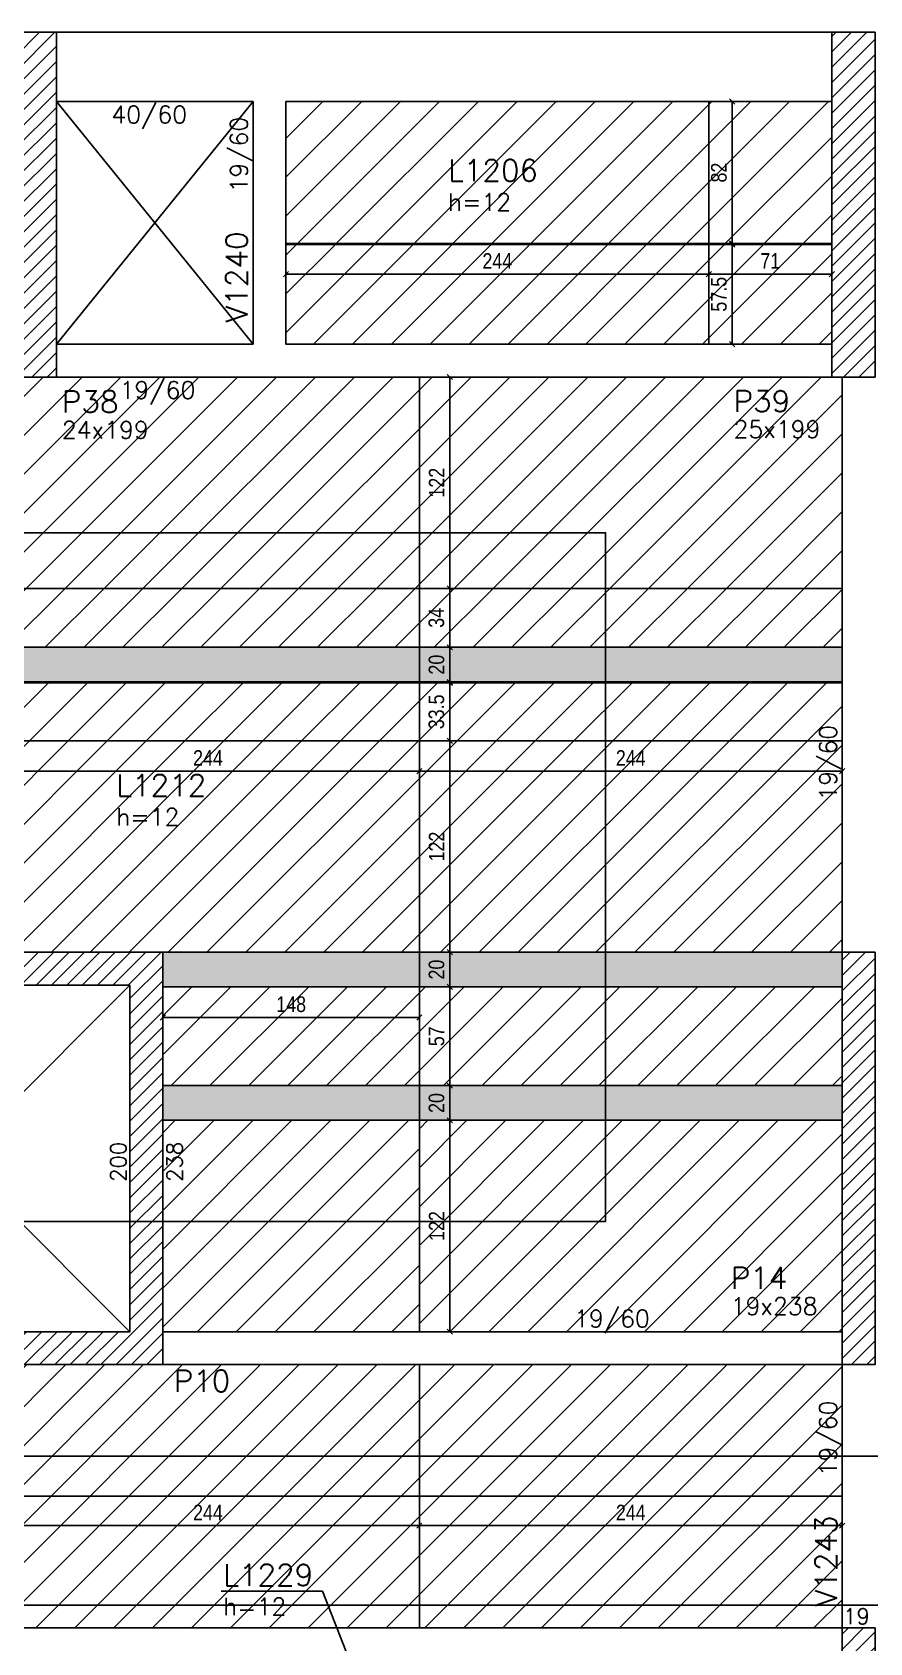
# Model space of a CAD drawing. Extents: x -3557 to 8661, y -614 to 3008.
# Drawn here: x -1879 to -1396, y 1001 to 1930 of the extents above; entities that cross this region are included whole.
import ezdxf
from ezdxf import colors
from ezdxf.entities.mleader import LeaderData, LeaderLine
from ezdxf.math import Vec2, Vec3

# ---------------------------------------------------------------- set-up
doc = ezdxf.new("R2010")
doc.units = 0
for name, color, linetype in [('242', 12, 'Continuous'), ('COTA', 241, 'Continuous'), ('F-AUX-RED', 1, 'Continuous'), ('F-LAJES-DIM', 2, 'Continuous'), ('F-LAJES-NOME', 4, 'Continuous'), ('F-PILARES-DIM', 172, 'Continuous'), ('F-PILARES-HACH', 174, 'Continuous'), ('F-PILARES-NOME', 170, 'Continuous'), ('F-PILARES-S', 170, 'Continuous'), ('F-VIGAS', 3, 'Continuous'), ('F-VIGAS-DIM', 2, 'Continuous'), ('F-VIGAS-NOME', 4, 'Continuous'), ('F-VÃO', 1, 'Continuous'), ('Painéis', 200, 'Continuous')]:
    doc.layers.add(name, color=color, linetype=linetype)
doc.layers.add('Hachura', color=251, linetype='Continuous', lineweight=9)
doc.styles.add('COTA TECNICA-50', font='techl___.ttf', dxfattribs={"height": 9})
doc.styles.add('MCP', font='romans.shx')
doc.styles.get("Standard").update_dxf_attribs({"font": 'arial.ttf'})
doc.dimstyles.new('COTA PAINEL-50', dxfattribs={"dimtxt": 9, "dimasz": 3, "dimexe": 3, "dimexo": 3, "dimgap": 3, "dimtad": 1, "dimdec": 1, "dimzin": 12, "dimdsep": 46, "dimtxsty": 'COTA TECNICA-50', "dimblk1": 'OBLIQUE', "dimblk2": 'OBLIQUE', "dimsah": 1, "dimcen": 0.9, "dimclrd": 4, "dimclre": 4, "dimclrt": 240, "dimadec": 1, "dimazin": 3, "dimtfac": 1, "dimtdec": 1, "dimtmove": 0, "dimatfit": 3, "dimfxl": 1, "dimtolj": 1, "dimtzin": 12, "dimarcsym": 0})
pattern_1 = [(45, (-2007.842, 515.9404), (-4.419417, 4.419417), [])]
pattern_2 = [(45, (-5954.732, 6.996), (-11.22532, 11.22532), [])]

# ---------------------------------------------------------------- blocks, each defined once
blk = doc.blocks.new('_Dot')
at = {"color": 0, "linetype": 'ByBlock', "lineweight": -2}
blk.add_line((-0.5, 0), (-1, 0), dxfattribs=at)
at = {"color": 0, "linetype": 'ByBlock', "const_width": 0.5}
blk.add_lwpolyline([(-0.25, 0, 1), (0.25, 0, 1)], format="xyb", close=True, dxfattribs=at)
blk = doc.blocks.new('_Oblique')
at = {"color": 0, "linetype": 'ByBlock', "lineweight": -2}
blk.add_line((-0.5, -0.5), (0.5, 0.5), dxfattribs=at)
blk = doc.blocks.new('*D92')
at = {"layer": 'COTA', "color": 4, "lineweight": -2, "transparency": 16777216}
blk.add_line((-1899.84, 1068.52), (-1655.84, 1068.52), dxfattribs=at)
at = {"layer": 'Defpoints', "color": 0, "transparency": 16777216}
for p in [(-1899.84, 1068.52), (-1655.84, 1068.52), (-1655.84, 1068.52)]:
    blk.add_point(p, dxfattribs=at)
at = {"layer": 'COTA', "color": 4, "lineweight": -2, "transparency": 16777216, "xscale": 3, "yscale": 3, "zscale": 3, "rotation": 180}
blk.add_blockref('_Oblique', (-1899.84, 1068.52), dxfattribs=at)
at = {"layer": 'COTA', "color": 4, "lineweight": -2, "transparency": 16777216, "xscale": 3, "yscale": 3, "zscale": 3}
blk.add_blockref('_Oblique', (-1655.84, 1068.52), dxfattribs=at)
at = {"layer": 'COTA', "color": 240, "transparency": 16777216, "insert": (-1777.84, 1076.09), "char_height": 9, "attachment_point": 5, "style": 'COTA TECNICA-50'}
blk.add_mtext('\\A1;244', dxfattribs=at)
blk = doc.blocks.new('*D93')
at = {"layer": 'COTA', "color": 4, "lineweight": -2, "transparency": 16777216}
blk.add_line((-1655.84, 1068.52), (-1411.84, 1068.52), dxfattribs=at)
at = {"layer": 'Defpoints', "color": 0, "transparency": 16777216}
for p in [(-1655.84, 1068.52), (-1411.84, 1068.52), (-1411.84, 1068.52)]:
    blk.add_point(p, dxfattribs=at)
at = {"layer": 'COTA', "color": 4, "lineweight": -2, "transparency": 16777216, "xscale": 3, "yscale": 3, "zscale": 3, "rotation": 180}
blk.add_blockref('_Oblique', (-1655.84, 1068.52), dxfattribs=at)
at = {"layer": 'COTA', "color": 4, "lineweight": -2, "transparency": 16777216, "xscale": 3, "yscale": 3, "zscale": 3}
blk.add_blockref('_Oblique', (-1411.84, 1068.52), dxfattribs=at)
at = {"layer": 'COTA', "color": 240, "transparency": 16777216, "insert": (-1533.84, 1076.09), "char_height": 9, "attachment_point": 5, "style": 'COTA TECNICA-50'}
blk.add_mtext('\\A1;244', dxfattribs=at)
blk = doc.blocks.new('*D315')
at = {"layer": 'COTA', "color": 4, "lineweight": -2, "transparency": 16777216}
for p, q in [((-1732.84, 1804.94), (-1732.84, 1787.85)), ((-1488.84, 1804.94), (-1488.84, 1787.85)), ((-1732.84, 1790.85), (-1488.84, 1790.85))]:
    blk.add_line(p, q, dxfattribs=at)
at = {"layer": 'Defpoints', "color": 0, "transparency": 16777216}
for p in [(-1732.84, 1807.94), (-1488.84, 1807.94), (-1488.84, 1790.85)]:
    blk.add_point(p, dxfattribs=at)
at = {"layer": 'COTA', "color": 4, "lineweight": -2, "transparency": 16777216, "xscale": 3, "yscale": 3, "zscale": 3, "rotation": 180}
blk.add_blockref('_Oblique', (-1732.84, 1790.85), dxfattribs=at)
at = {"layer": 'COTA', "color": 4, "lineweight": -2, "transparency": 16777216, "xscale": 3, "yscale": 3, "zscale": 3}
blk.add_blockref('_Oblique', (-1488.84, 1790.85), dxfattribs=at)
at = {"layer": 'COTA', "color": 240, "transparency": 16777216, "insert": (-1610.84, 1798.42), "char_height": 9, "attachment_point": 5, "style": 'COTA TECNICA-50'}
blk.add_mtext('\\A1;244', dxfattribs=at)
blk = doc.blocks.new('*D316')
at = {"layer": 'COTA', "color": 4, "lineweight": -2, "transparency": 16777216}
for p, q in [((-1488.84, 1804.94), (-1488.84, 1787.85)), ((-1417.84, 1804.94), (-1417.84, 1787.85)), ((-1488.84, 1790.85), (-1417.84, 1790.85))]:
    blk.add_line(p, q, dxfattribs=at)
at = {"layer": 'Defpoints', "color": 0, "transparency": 16777216}
for p in [(-1488.84, 1807.94), (-1417.84, 1807.94), (-1417.84, 1790.85)]:
    blk.add_point(p, dxfattribs=at)
at = {"layer": 'COTA', "color": 4, "lineweight": -2, "transparency": 16777216, "xscale": 3, "yscale": 3, "zscale": 3, "rotation": 180}
blk.add_blockref('_Oblique', (-1488.84, 1790.85), dxfattribs=at)
at = {"layer": 'COTA', "color": 4, "lineweight": -2, "transparency": 16777216, "xscale": 3, "yscale": 3, "zscale": 3}
blk.add_blockref('_Oblique', (-1417.84, 1790.85), dxfattribs=at)
at = {"layer": 'COTA', "color": 240, "transparency": 16777216, "insert": (-1453.34, 1798.42), "char_height": 9, "attachment_point": 5, "style": 'COTA TECNICA-50'}
blk.add_mtext('\\A1;71', dxfattribs=at)
blk = doc.blocks.new('*D317')
at = {"layer": 'COTA', "color": 4, "lineweight": -2, "transparency": 16777216}
for p, q in [((-1485.84, 1807.94), (-1472.35, 1807.94)), ((-1475.35, 1750.44), (-1475.35, 1807.94)), ((-1485.84, 1750.44), (-1472.35, 1750.44))]:
    blk.add_line(p, q, dxfattribs=at)
at = {"layer": 'Defpoints', "color": 0, "transparency": 16777216}
for p in [(-1488.84, 1807.94), (-1475.35, 1807.94), (-1488.84, 1750.44)]:
    blk.add_point(p, dxfattribs=at)
at = {"layer": 'COTA', "color": 4, "lineweight": -2, "transparency": 16777216, "xscale": 3, "yscale": 3, "zscale": 3}
for p, rotation in [((-1475.35, 1807.94), 90), ((-1475.35, 1750.44), 270)]:
    blk.add_blockref('_Oblique', p, dxfattribs=dict(at, rotation=rotation))
at = {"layer": 'COTA', "color": 240, "transparency": 16777216, "insert": (-1482.95, 1779.19), "char_height": 9, "attachment_point": 5, "rotation": 90, "style": 'COTA TECNICA-50'}
blk.add_mtext('\\A1;57.5', dxfattribs=at)
blk = doc.blocks.new('*D318')
at = {"layer": 'COTA', "color": 4, "lineweight": -2, "transparency": 16777216}
for p, q in [((-1485.84, 1890.44), (-1472.35, 1890.44)), ((-1475.35, 1808.44), (-1475.35, 1890.44)), ((-1485.84, 1808.44), (-1472.35, 1808.44))]:
    blk.add_line(p, q, dxfattribs=at)
at = {"layer": 'Defpoints', "color": 0, "transparency": 16777216}
for p in [(-1488.84, 1890.44), (-1475.35, 1890.44), (-1488.84, 1808.44)]:
    blk.add_point(p, dxfattribs=at)
at = {"layer": 'COTA', "color": 4, "lineweight": -2, "transparency": 16777216, "xscale": 3, "yscale": 3, "zscale": 3}
for p, rotation in [((-1475.35, 1890.44), 90), ((-1475.35, 1808.44), 270)]:
    blk.add_blockref('_Oblique', p, dxfattribs=dict(at, rotation=rotation))
at = {"layer": 'COTA', "color": 240, "transparency": 16777216, "insert": (-1482.94, 1849.44), "char_height": 9, "attachment_point": 5, "rotation": 90, "style": 'COTA TECNICA-50'}
blk.add_mtext('\\A1;82', dxfattribs=at)
blk = doc.blocks.new('*D50')
at = {"layer": 'COTA', "color": 4, "lineweight": -2, "transparency": 16777216}
for p, q in [((-1652.84, 1302.44), (-1635.3, 1302.44)), ((-1638.3, 1180.44), (-1638.3, 1302.44)), ((-1652.84, 1180.44), (-1635.3, 1180.44))]:
    blk.add_line(p, q, dxfattribs=at)
at = {"layer": 'Defpoints', "color": 0, "transparency": 16777216}
for p in [(-1655.84, 1302.44), (-1638.3, 1302.44), (-1655.84, 1180.44)]:
    blk.add_point(p, dxfattribs=at)
at = {"layer": 'COTA', "color": 4, "lineweight": -2, "transparency": 16777216, "xscale": 3, "yscale": 3, "zscale": 3}
for p, rotation in [((-1638.3, 1302.44), 90), ((-1638.3, 1180.44), 270)]:
    blk.add_blockref('_Oblique', p, dxfattribs=dict(at, rotation=rotation))
at = {"layer": 'COTA', "color": 240, "transparency": 16777216, "insert": (-1645.86, 1241.44), "char_height": 9, "attachment_point": 5, "rotation": 90, "style": 'COTA TECNICA-50'}
blk.add_mtext('\\A1;122', dxfattribs=at)
blk = doc.blocks.new('*D51')
at = {"layer": 'COTA', "color": 4, "lineweight": -2, "transparency": 16777216}
for p, q in [((-1652.84, 1322.44), (-1635.3, 1322.44)), ((-1638.3, 1302.44), (-1638.3, 1322.44)), ((-1652.84, 1302.44), (-1635.3, 1302.44))]:
    blk.add_line(p, q, dxfattribs=at)
at = {"layer": 'Defpoints', "color": 0, "transparency": 16777216}
for p in [(-1655.84, 1322.44), (-1638.3, 1322.44), (-1655.84, 1302.44)]:
    blk.add_point(p, dxfattribs=at)
at = {"layer": 'COTA', "color": 4, "lineweight": -2, "transparency": 16777216, "xscale": 3, "yscale": 3, "zscale": 3}
for p, rotation in [((-1638.3, 1322.44), 90), ((-1638.3, 1302.44), 270)]:
    blk.add_blockref('_Oblique', p, dxfattribs=dict(at, rotation=rotation))
at = {"layer": 'COTA', "color": 240, "transparency": 16777216, "insert": (-1645.9, 1312.44), "char_height": 9, "attachment_point": 5, "rotation": 90, "style": 'COTA TECNICA-50'}
blk.add_mtext('\\A1;20', dxfattribs=at)
blk = doc.blocks.new('*D52')
at = {"layer": 'COTA', "color": 4, "lineweight": -2, "transparency": 16777216}
for p, q in [((-1652.84, 1379.44), (-1635.3, 1379.44)), ((-1638.3, 1322.44), (-1638.3, 1379.44)), ((-1652.84, 1322.44), (-1635.3, 1322.44))]:
    blk.add_line(p, q, dxfattribs=at)
at = {"layer": 'Defpoints', "color": 0, "transparency": 16777216}
for p in [(-1655.84, 1379.44), (-1638.3, 1379.44), (-1655.84, 1322.44)]:
    blk.add_point(p, dxfattribs=at)
at = {"layer": 'COTA', "color": 4, "lineweight": -2, "transparency": 16777216, "xscale": 3, "yscale": 3, "zscale": 3}
for p, rotation in [((-1638.3, 1379.44), 90), ((-1638.3, 1322.44), 270)]:
    blk.add_blockref('_Oblique', p, dxfattribs=dict(at, rotation=rotation))
at = {"layer": 'COTA', "color": 240, "transparency": 16777216, "insert": (-1645.9, 1350.94), "char_height": 9, "attachment_point": 5, "rotation": 90, "style": 'COTA TECNICA-50'}
blk.add_mtext('\\A1;57', dxfattribs=at)
blk = doc.blocks.new('*D53')
at = {"layer": 'COTA', "color": 4, "lineweight": -2, "transparency": 16777216}
for p, q in [((-1652.84, 1399.44), (-1635.3, 1399.44)), ((-1638.3, 1379.44), (-1638.3, 1399.44)), ((-1652.84, 1379.44), (-1635.3, 1379.44))]:
    blk.add_line(p, q, dxfattribs=at)
at = {"layer": 'Defpoints', "color": 0, "transparency": 16777216}
for p in [(-1655.84, 1399.44), (-1638.3, 1399.44), (-1655.84, 1379.44)]:
    blk.add_point(p, dxfattribs=at)
at = {"layer": 'COTA', "color": 4, "lineweight": -2, "transparency": 16777216, "xscale": 3, "yscale": 3, "zscale": 3}
for p, rotation in [((-1638.3, 1399.44), 90), ((-1638.3, 1379.44), 270)]:
    blk.add_blockref('_Oblique', p, dxfattribs=dict(at, rotation=rotation))
at = {"layer": 'COTA', "color": 240, "transparency": 16777216, "insert": (-1645.9, 1389.44), "char_height": 9, "attachment_point": 5, "rotation": 90, "style": 'COTA TECNICA-50'}
blk.add_mtext('\\A1;20', dxfattribs=at)
blk = doc.blocks.new('*D54')
at = {"layer": 'COTA', "color": 4, "lineweight": -2, "transparency": 16777216}
for p, q in [((-1652.84, 1521.44), (-1635.3, 1521.44)), ((-1638.3, 1399.44), (-1638.3, 1521.44)), ((-1652.84, 1399.44), (-1635.3, 1399.44))]:
    blk.add_line(p, q, dxfattribs=at)
at = {"layer": 'Defpoints', "color": 0, "transparency": 16777216}
for p in [(-1655.84, 1521.44), (-1638.3, 1521.44), (-1655.84, 1399.44)]:
    blk.add_point(p, dxfattribs=at)
at = {"layer": 'COTA', "color": 4, "lineweight": -2, "transparency": 16777216, "xscale": 3, "yscale": 3, "zscale": 3}
for p, rotation in [((-1638.3, 1521.44), 90), ((-1638.3, 1399.44), 270)]:
    blk.add_blockref('_Oblique', p, dxfattribs=dict(at, rotation=rotation))
at = {"layer": 'COTA', "color": 240, "transparency": 16777216, "insert": (-1645.86, 1460.44), "char_height": 9, "attachment_point": 5, "rotation": 90, "style": 'COTA TECNICA-50'}
blk.add_mtext('\\A1;122', dxfattribs=at)
blk = doc.blocks.new('*D55')
at = {"layer": 'COTA', "color": 4, "lineweight": -2, "transparency": 16777216}
for p, q in [((-1652.84, 1554.94), (-1635.3, 1554.94)), ((-1638.3, 1521.44), (-1638.3, 1554.94)), ((-1652.84, 1521.44), (-1635.3, 1521.44))]:
    blk.add_line(p, q, dxfattribs=at)
at = {"layer": 'Defpoints', "color": 0, "transparency": 16777216}
for p in [(-1655.84, 1554.94), (-1638.3, 1554.94), (-1655.84, 1521.44)]:
    blk.add_point(p, dxfattribs=at)
at = {"layer": 'COTA', "color": 4, "lineweight": -2, "transparency": 16777216, "xscale": 3, "yscale": 3, "zscale": 3}
for p, rotation in [((-1638.3, 1554.94), 90), ((-1638.3, 1521.44), 270)]:
    blk.add_blockref('_Oblique', p, dxfattribs=dict(at, rotation=rotation))
at = {"layer": 'COTA', "color": 240, "transparency": 16777216, "insert": (-1646, 1538.19), "char_height": 9, "attachment_point": 5, "rotation": 90, "style": 'COTA TECNICA-50'}
blk.add_mtext('\\A1;33.5', dxfattribs=at)
blk = doc.blocks.new('*D56')
at = {"layer": 'COTA', "color": 4, "lineweight": -2, "transparency": 16777216}
for p, q in [((-1652.84, 1575.44), (-1635.3, 1575.44)), ((-1638.3, 1555.44), (-1638.3, 1575.44)), ((-1652.84, 1555.44), (-1635.3, 1555.44))]:
    blk.add_line(p, q, dxfattribs=at)
at = {"layer": 'Defpoints', "color": 0, "transparency": 16777216}
for p in [(-1655.84, 1575.44), (-1638.3, 1575.44), (-1655.84, 1555.44)]:
    blk.add_point(p, dxfattribs=at)
at = {"layer": 'COTA', "color": 4, "lineweight": -2, "transparency": 16777216, "xscale": 3, "yscale": 3, "zscale": 3}
for p, rotation in [((-1638.3, 1575.44), 90), ((-1638.3, 1555.44), 270)]:
    blk.add_blockref('_Oblique', p, dxfattribs=dict(at, rotation=rotation))
at = {"layer": 'COTA', "color": 240, "transparency": 16777216, "insert": (-1645.9, 1565.44), "char_height": 9, "attachment_point": 5, "rotation": 90, "style": 'COTA TECNICA-50'}
blk.add_mtext('\\A1;20', dxfattribs=at)
blk = doc.blocks.new('*D57')
at = {"layer": 'COTA', "color": 4, "lineweight": -2, "transparency": 16777216}
for p, q in [((-1652.84, 1609.44), (-1635.3, 1609.44)), ((-1638.3, 1575.44), (-1638.3, 1609.44)), ((-1652.84, 1575.44), (-1635.3, 1575.44))]:
    blk.add_line(p, q, dxfattribs=at)
at = {"layer": 'Defpoints', "color": 0, "transparency": 16777216}
for p in [(-1655.84, 1609.44), (-1638.3, 1609.44), (-1655.84, 1575.44)]:
    blk.add_point(p, dxfattribs=at)
at = {"layer": 'COTA', "color": 4, "lineweight": -2, "transparency": 16777216, "xscale": 3, "yscale": 3, "zscale": 3}
for p, rotation in [((-1638.3, 1609.44), 90), ((-1638.3, 1575.44), 270)]:
    blk.add_blockref('_Oblique', p, dxfattribs=dict(at, rotation=rotation))
at = {"layer": 'COTA', "color": 240, "transparency": 16777216, "insert": (-1646, 1592.44), "char_height": 9, "attachment_point": 5, "rotation": 90, "style": 'COTA TECNICA-50'}
blk.add_mtext('\\A1;34', dxfattribs=at)
blk = doc.blocks.new('*D58')
at = {"layer": 'COTA', "color": 4, "lineweight": -2, "transparency": 16777216}
for p, q in [((-1652.84, 1731.44), (-1635.3, 1731.44)), ((-1638.3, 1609.44), (-1638.3, 1731.44)), ((-1652.84, 1609.44), (-1635.3, 1609.44))]:
    blk.add_line(p, q, dxfattribs=at)
at = {"layer": 'Defpoints', "color": 0, "transparency": 16777216}
for p in [(-1655.84, 1731.44), (-1638.3, 1731.44), (-1655.84, 1609.44)]:
    blk.add_point(p, dxfattribs=at)
at = {"layer": 'COTA', "color": 4, "lineweight": -2, "transparency": 16777216, "xscale": 3, "yscale": 3, "zscale": 3}
for p, rotation in [((-1638.3, 1731.44), 90), ((-1638.3, 1609.44), 270)]:
    blk.add_blockref('_Oblique', p, dxfattribs=dict(at, rotation=rotation))
at = {"layer": 'COTA', "color": 240, "transparency": 16777216, "insert": (-1645.86, 1670.44), "char_height": 9, "attachment_point": 5, "rotation": 90, "style": 'COTA TECNICA-50'}
blk.add_mtext('\\A1;122', dxfattribs=at)
blk = doc.blocks.new('*D61')
at = {"layer": 'COTA', "color": 4, "lineweight": -2, "transparency": 16777216}
for p, q in [((-1899.84, 1518.44), (-1899.84, 1501.01)), ((-1655.84, 1518.44), (-1655.84, 1501.01)), ((-1899.84, 1504.01), (-1655.84, 1504.01))]:
    blk.add_line(p, q, dxfattribs=at)
at = {"layer": 'Defpoints', "color": 0, "transparency": 16777216}
for p in [(-1899.84, 1521.44), (-1655.84, 1521.44), (-1655.84, 1504.01)]:
    blk.add_point(p, dxfattribs=at)
at = {"layer": 'COTA', "color": 4, "lineweight": -2, "transparency": 16777216, "xscale": 3, "yscale": 3, "zscale": 3, "rotation": 180}
blk.add_blockref('_Oblique', (-1899.84, 1504.01), dxfattribs=at)
at = {"layer": 'COTA', "color": 4, "lineweight": -2, "transparency": 16777216, "xscale": 3, "yscale": 3, "zscale": 3}
blk.add_blockref('_Oblique', (-1655.84, 1504.01), dxfattribs=at)
at = {"layer": 'COTA', "color": 240, "transparency": 16777216, "insert": (-1777.84, 1511.58), "char_height": 9, "attachment_point": 5, "style": 'COTA TECNICA-50'}
blk.add_mtext('\\A1;244', dxfattribs=at)
blk = doc.blocks.new('*D62')
at = {"layer": 'COTA', "color": 4, "lineweight": -2, "transparency": 16777216}
for p, q in [((-1655.84, 1518.44), (-1655.84, 1501.01)), ((-1411.84, 1518.44), (-1411.84, 1501.01)), ((-1655.84, 1504.01), (-1411.84, 1504.01))]:
    blk.add_line(p, q, dxfattribs=at)
at = {"layer": 'Defpoints', "color": 0, "transparency": 16777216}
for p in [(-1655.84, 1521.44), (-1411.84, 1521.44), (-1411.84, 1504.01)]:
    blk.add_point(p, dxfattribs=at)
at = {"layer": 'COTA', "color": 4, "lineweight": -2, "transparency": 16777216, "xscale": 3, "yscale": 3, "zscale": 3, "rotation": 180}
blk.add_blockref('_Oblique', (-1655.84, 1504.01), dxfattribs=at)
at = {"layer": 'COTA', "color": 4, "lineweight": -2, "transparency": 16777216, "xscale": 3, "yscale": 3, "zscale": 3}
blk.add_blockref('_Oblique', (-1411.84, 1504.01), dxfattribs=at)
at = {"layer": 'COTA', "color": 240, "transparency": 16777216, "insert": (-1533.84, 1511.58), "char_height": 9, "attachment_point": 5, "style": 'COTA TECNICA-50'}
blk.add_mtext('\\A1;244', dxfattribs=at)
blk = doc.blocks.new('*D63')
at = {"layer": 'COTA', "color": 4, "lineweight": -2, "transparency": 16777216}
for p, q in [((-1803.84, 1376.44), (-1803.84, 1358.77)), ((-1655.84, 1376.44), (-1655.84, 1358.77)), ((-1803.84, 1361.77), (-1655.84, 1361.77))]:
    blk.add_line(p, q, dxfattribs=at)
at = {"layer": 'Defpoints', "color": 0, "transparency": 16777216}
for p in [(-1803.84, 1379.44), (-1655.84, 1379.44), (-1655.84, 1361.77)]:
    blk.add_point(p, dxfattribs=at)
at = {"layer": 'COTA', "color": 4, "lineweight": -2, "transparency": 16777216, "xscale": 3, "yscale": 3, "zscale": 3, "rotation": 180}
blk.add_blockref('_Oblique', (-1803.84, 1361.77), dxfattribs=at)
at = {"layer": 'COTA', "color": 4, "lineweight": -2, "transparency": 16777216, "xscale": 3, "yscale": 3, "zscale": 3}
blk.add_blockref('_Oblique', (-1655.84, 1361.77), dxfattribs=at)
at = {"layer": 'COTA', "color": 240, "transparency": 16777216, "insert": (-1729.84, 1369.36), "char_height": 9, "attachment_point": 5, "style": 'COTA TECNICA-50'}
blk.add_mtext('\\A1;148', dxfattribs=at)

msp = doc.modelspace()

# ---------------------------------------------------------------- hatches: boundary and pattern name
at = {"layer": 'F-PILARES-HACH', "linetype": 'Continuous'}
h = msp.add_hatch(dxfattribs=at)
h.set_pattern_fill('ANSI31', color=256, scale=50, style=0)
h.set_pattern_definition(pattern_1)
h.paths.add_polyline_path([(-1889.34, 1731.44), (-1865.34, 1731.44), (-1865.34, 1930.44), (-1889.34, 1930.44)], flags=16)
h = msp.add_hatch(dxfattribs=at)
h.set_pattern_fill('ANSI31', color=256, scale=50, style=0)
h.set_pattern_definition(pattern_1)
h.paths.add_polyline_path([(-1417.84, 1731.44), (-1392.84, 1731.44), (-1392.84, 1930.44), (-1417.84, 1930.44)], flags=16)
h = msp.add_hatch(dxfattribs=at)
h.set_pattern_fill('ANSI31', color=256, scale=50, style=0)
h.set_pattern_definition(pattern_1)
h.paths.add_polyline_path([(-1803.84, 1161.44), (-1803.84, 1399.44), (-2041.84, 1399.44), (-2041.84, 1380.44), (-1822.84, 1380.44), (-1822.84, 1180.44), (-2041.84, 1180.44), (-2041.84, 1161.44)], flags=16)
h = msp.add_hatch(dxfattribs=at)
h.set_pattern_fill('ANSI31', color=256, scale=50, style=0)
h.set_pattern_definition(pattern_1)
h.paths.add_polyline_path([(-1411.84, 1161.44), (-1392.84, 1161.44), (-1392.84, 1399.44), (-1411.84, 1399.44)], flags=16)
h = msp.add_hatch(dxfattribs=at)
h.set_pattern_fill('ANSI31', color=256, scale=50, style=0)
h.set_pattern_definition(pattern_1)
h.paths.add_polyline_path([(-1392.84, 540.44), (-1392.84, 1009.44), (-1411.84, 1009.44), (-1411.84, 559.44), (-1631.84, 559.44), (-1631.84, 540.44)], flags=16)
at = {"layer": 'Hachura', "linetype": 'ByBlock'}
h = msp.add_hatch(dxfattribs=at)
h.set_pattern_fill('ANSI31', color=256, scale=5)
h.set_pattern_definition([(45, (-5980.992, -425.763), (-11.22532, 11.22532), [])])
h.paths.add_polyline_path([(-1488.84, 1890.44), (-1732.84, 1890.44), (-1732.84, 1808.44), (-1488.84, 1808.44)])
h.paths.add_polyline_path([(-1417.84, 1890.44), (-1488.84, 1890.44), (-1488.84, 1808.44), (-1417.84, 1808.44)])
h.paths.add_polyline_path([(-1417.84, 1750.44), (-1417.84, 1807.94), (-1488.84, 1807.94), (-1488.84, 1750.44)])
h.paths.add_polyline_path([(-1732.84, 1807.94), (-1732.84, 1750.44), (-1488.84, 1750.44), (-1488.84, 1807.94)])
h = msp.add_hatch(dxfattribs=at)
h.set_pattern_fill('ANSI31', color=256, scale=5)
h.set_pattern_definition(pattern_2)
h.paths.add_polyline_path([(-1899.84, 1731.44), (-2021.84, 1731.44), (-2021.84, 1609.44), (-1899.84, 1609.44)])
h.paths.add_polyline_path([(-1899.84, 1521.44), (-2021.84, 1521.44), (-2021.84, 1399.44), (-1899.84, 1399.44)])
h.paths.add_polyline_path([(-1899.84, 1521.44), (-1899.84, 1399.44), (-1803.84, 1399.44), (-1655.84, 1399.44), (-1655.84, 1521.44)])
h.paths.add_polyline_path([(-1655.84, 1609.44), (-1655.84, 1731.44), (-1742.34, 1731.44), (-1865.34, 1731.44), (-1889.34, 1731.44), (-1899.84, 1731.44), (-1899.84, 1609.44)])
h.paths.add_polyline_path([(-1411.84, 1609.44), (-1411.84, 1731.44), (-1417.84, 1731.44), (-1655.84, 1731.44), (-1655.84, 1609.44)])
h.paths.add_polyline_path([(-1411.84, 1399.44), (-1411.84, 1521.44), (-1655.84, 1521.44), (-1655.84, 1399.44)])
h.paths.add_polyline_path([(-2207.84, 1521.44), (-2207.84, 1399.44), (-2041.84, 1399.44), (-2021.84, 1399.44), (-2021.84, 1521.44)])
h.paths.add_polyline_path([(-2021.84, 1609.44), (-2021.84, 1731.44), (-2207.84, 1731.44), (-2207.84, 1609.44)])
h = msp.add_hatch(dxfattribs=at)
h.set_pattern_fill('ANSI31', color=256, scale=5)
h.set_pattern_definition(pattern_2)
h.paths.add_polyline_path([(-2021.84, 1575.44), (-2021.84, 1609.44), (-2207.84, 1609.44), (-2207.84, 1575.44)])
h.paths.add_polyline_path([(-2207.84, 1554.94), (-2207.84, 1521.44), (-2021.84, 1521.44), (-2021.84, 1554.94)])
h.paths.add_polyline_path([(-2021.84, 1554.94), (-2021.84, 1521.44), (-1899.84, 1521.44), (-1899.84, 1554.94)])
h.paths.add_polyline_path([(-2021.84, 1609.44), (-2021.84, 1575.44), (-1899.84, 1575.44), (-1899.84, 1609.44)])
h.paths.add_polyline_path([(-1899.84, 1609.44), (-1899.84, 1575.44), (-1655.84, 1575.44), (-1655.84, 1609.44)])
h.paths.add_polyline_path([(-1899.84, 1554.94), (-1899.84, 1521.44), (-1655.84, 1521.44), (-1655.84, 1554.94)])
h.paths.add_polyline_path([(-1411.84, 1521.44), (-1411.84, 1554.94), (-1655.84, 1554.94), (-1655.84, 1521.44)])
h.paths.add_polyline_path([(-1655.84, 1609.44), (-1655.84, 1575.44), (-1411.84, 1575.44), (-1411.84, 1609.44)])
h.paths.add_polyline_path([(-1411.84, 1180.44), (-1411.84, 1302.44), (-1655.84, 1302.44), (-1655.84, 1180.44)])
h.paths.add_polyline_path([(-2124.84, 1180.44), (-2041.84, 1180.44), (-2041.84, 1379.44), (-2124.84, 1379.44)])
h.paths.add_polyline_path([(-2124.84, 1379.44), (-2207.84, 1379.44), (-2207.84, 1180.44), (-2124.84, 1180.44)])
h = msp.add_hatch(color=256, dxfattribs=at)
h.dxf.hatch_style = 1
h.paths.add_polyline_path([(-2021.84, 1575.44), (-2207.84, 1575.44), (-2207.84, 1555.44), (-2021.84, 1555.44)])
h.paths.add_polyline_path([(-1899.84, 1575.44), (-2021.84, 1575.44), (-2021.84, 1555.44), (-1899.84, 1555.44)])
h.paths.add_polyline_path([(-1655.84, 1575.44), (-1899.84, 1575.44), (-1899.84, 1555.44), (-1655.84, 1555.44)])
h.paths.add_polyline_path([(-1411.84, 1575.44), (-1655.84, 1575.44), (-1655.84, 1555.44), (-1411.84, 1555.44)])
h.paths.add_polyline_path([(-1411.84, 1399.44), (-1803.84, 1399.44), (-1803.84, 1379.44), (-1411.84, 1379.44)])
h.paths.add_polyline_path([(-2041.84, 1399.44), (-2207.84, 1399.44), (-2207.84, 1379.44), (-2041.84, 1379.44), (-2041.84, 1380.44)])
h.paths.add_polyline_path([(-2041.84, 1381.26), (-2041.84, 1398.62), (-2055.34, 1398.62), (-2055.34, 1381.26)], flags=9)
h = msp.add_hatch(dxfattribs=at)
h.set_pattern_fill('ANSI31', color=256, scale=5)
h.set_pattern_definition([(45, (-5922.94, -39.917), (-11.22532, 11.22532), [])])
h.paths.add_polyline_path([(-1655.84, 1180.44), (-1655.84, 1302.44), (-1803.84, 1302.44), (-1803.84, 1180.44)])
h.paths.add_polyline_path([(-1803.84, 1379.44), (-1803.84, 1322.44), (-1655.84, 1322.44), (-1655.84, 1379.44)])
h.paths.add_polyline_path([(-1655.84, 1379.44), (-1655.84, 1322.44), (-1411.84, 1322.44), (-1411.84, 1379.44)])
h = msp.add_hatch(color=256, dxfattribs=at)
h.dxf.hatch_style = 1
h.paths.add_polyline_path([(-1655.84, 1322.44), (-1803.84, 1322.44), (-1803.84, 1302.44), (-1655.84, 1302.44)])
h.paths.add_polyline_path([(-1411.84, 1322.44), (-1655.84, 1322.44), (-1655.84, 1302.44), (-1411.84, 1302.44)])
h = msp.add_hatch(dxfattribs=at)
h.set_pattern_fill('ANSI31', color=256, scale=5)
h.set_pattern_definition([(45, (-6159.39, -39.917), (-11.22532, 11.22532), [])])
h.paths.add_polyline_path([(-2451.84, 1161.44), (-2544.84, 1161.44), (-2547.84, 1161.44), (-2547.84, 1085.44), (-2451.84, 1085.44)])
h.paths.add_polyline_path([(-2451.84, 1085.44), (-2547.84, 1085.44), (-2547.84, 1009.44), (-2451.84, 1009.44)])
h.paths.add_polyline_path([(-2451.84, 1085.44), (-2451.84, 1009.44), (-2226.84, 1009.44), (-2207.84, 1009.44), (-2207.84, 1085.44)])
h.paths.add_polyline_path([(-2207.84, 1085.44), (-2207.84, 1161.44), (-2226.84, 1161.44), (-2451.84, 1161.44), (-2451.84, 1085.44)])
h.paths.add_polyline_path([(-2021.84, 1085.44), (-2021.84, 1161.44), (-2041.84, 1161.44), (-2207.84, 1161.44), (-2207.84, 1085.44)])
h.paths.add_polyline_path([(-2021.84, 1009.44), (-2021.84, 1085.44), (-2207.84, 1085.44), (-2207.84, 1009.44)])
h.paths.add_polyline_path([(-1899.84, 1009.44), (-1899.84, 1085.44), (-2021.84, 1085.44), (-2021.84, 1009.44), (-2007.84, 1009.44), (-1988.84, 1009.44)])
h.paths.add_polyline_path([(-1899.84, 1085.44), (-1899.84, 1161.44), (-2021.84, 1161.44), (-2021.84, 1085.44)])
h.paths.add_polyline_path([(-1899.84, 1085.44), (-1899.84, 1009.44), (-1740.34, 1009.44), (-1655.84, 1009.44), (-1655.84, 1085.44)])
h.paths.add_polyline_path([(-1655.84, 1085.44), (-1655.84, 1161.44), (-1803.84, 1161.44), (-1899.84, 1161.44), (-1899.84, 1085.44)])
h.paths.add_polyline_path([(-1655.84, 1161.44), (-1655.84, 1085.44), (-1411.84, 1085.44), (-1411.84, 1161.44)])
h.paths.add_polyline_path([(-1655.84, 1085.44), (-1655.84, 1009.44), (-1562.34, 1009.44), (-1411.84, 1009.44), (-1411.84, 1085.44)])

# ---------------------------------------------------------------- linework, layer by layer
at = {"layer": '242', "linetype": 'Continuous'}
for p, q in [((-1877.34, 1830.94), (-1877.34, 1830.94)), ((-1405.34, 1830.94), (-1405.34, 1830.94)), ((-1402.34, 1280.44), (-1402.34, 1280.44)), ((-1813.34, 1170.94), (-1813.34, 1170.94))]:
    msp.add_line(p, q, dxfattribs=at)
at = {"layer": 'COTA'}
for points in [[(-2133.37, 1641.57), (-1548.36, 1641.57), (-1548.36, 1244.1), (-2133.37, 1244.1)], [(-2505.96, 1108.63), (1158.32, 1108.63), (1158.32, 1022.68), (-2505.96, 1022.68)]]:
    msp.add_lwpolyline(points, close=True, dxfattribs=at)
at = {"layer": 'F-PILARES-S', "linetype": 'Continuous'}
for points in [[(-1889.34, 1731.44), (-1865.34, 1731.44), (-1865.34, 1930.44), (-1889.34, 1930.44), (-1889.34, 1731.44)], [(-1417.84, 1731.44), (-1392.84, 1731.44), (-1392.84, 1930.44), (-1417.84, 1930.44), (-1417.84, 1731.44)], [(-1803.84, 1161.44), (-1803.84, 1399.44), (-2041.84, 1399.44), (-2041.84, 1380.44), (-1822.84, 1380.44), (-1822.84, 1180.44), (-2041.84, 1180.44), (-2041.84, 1161.44), (-1803.84, 1161.44)], [(-1411.84, 1161.44), (-1392.84, 1161.44), (-1392.84, 1399.44), (-1411.84, 1399.44), (-1411.84, 1161.44)], [(-1392.84, 540.44), (-1392.84, 1009.44), (-1411.84, 1009.44), (-1411.84, 559.44), (-1631.84, 559.44), (-1631.84, 540.44), (-1392.84, 540.44)]]:
    msp.add_lwpolyline(points, dxfattribs=at)
at = {"layer": 'F-VIGAS'}
for points in [[(-1742.34, 1930.44), (-1865.34, 1930.44)], [(-1417.84, 1930.44), (-1742.34, 1930.44)], [(-1865.34, 1890.44), (-1751.84, 1890.44)], [(-1751.84, 1890.44), (-1751.84, 1750.44)], [(-1732.84, 1750.44), (-1732.84, 1890.44)], [(-1732.84, 1890.44), (-1417.84, 1890.44)], [(-1751.84, 1750.44), (-1865.34, 1750.44)], [(-1417.84, 1750.44), (-1732.84, 1750.44)], [(-1865.34, 1731.44), (-1742.34, 1731.44)], [(-1742.34, 1731.44), (-1417.84, 1731.44)], [(-1411.84, 1731.44), (-1411.84, 1399.44)], [(-1411.84, 1180.44), (-1803.84, 1180.44)], [(-1803.84, 1161.44), (-1411.84, 1161.44)], [(-1411.84, 1161.44), (-1411.84, 1009.44)], [(-1740.34, 1009.44), (-1988.84, 1009.44)], [(-1562.34, 1009.44), (-1740.34, 1009.44)], [(-1411.84, 1009.44), (-1562.34, 1009.44)]]:
    msp.add_lwpolyline(points, dxfattribs=at)
at = {"layer": 'F-VÃO'}
for p, q in [((-1865.34, 1750.44), (-1751.84, 1890.44)), ((-1865.34, 1890.44), (-1751.84, 1750.44)), ((-2022.84, 1180.44), (-1822.84, 1380.44)), ((-2022.84, 1380.44), (-1822.84, 1180.44))]:
    msp.add_line(p, q, dxfattribs=at)
at = {"layer": 'Painéis'}
for p, q in [((-1411.84, 1521.44), (-2207.84, 1521.44)), ((-1411.84, 1399.44), (-1803.84, 1399.44)), ((-1411.84, 1379.44), (-1803.84, 1379.44))]:
    msp.add_line(p, q, dxfattribs=at)
for points in [[(-1488.84, 1750.44), (-1488.84, 1890.44)], [(-1732.84, 1808.44), (-1417.84, 1808.44)], [(-1732.84, 1807.94), (-1417.84, 1807.94)], [(-1655.84, 1731.44), (-1655.84, 1180.44)], [(-2207.84, 1609.44), (-1411.84, 1609.44)], [(-2207.84, 1575.44), (-1411.84, 1575.44)], [(-2207.84, 1555.44), (-1411.84, 1555.44)], [(-2207.84, 1554.94), (-1411.84, 1554.94)], [(-1411.84, 1322.44), (-1803.84, 1322.44)], [(-1411.84, 1302.44), (-1803.84, 1302.44)], [(-1655.84, 1161.44), (-1655.84, 1009.44)], [(-1411.84, 1085.44), (-2547.84, 1085.44)]]:
    msp.add_lwpolyline(points, dxfattribs=at)

# ---------------------------------------------------------------- texts
at = {"layer": 'F-LAJES-DIM', "linetype": 'Continuous', "style": 'MCP'}
for p in [(-1639.32, 1827.38), (-1830.78, 1472.52), (-1769.07, 1016.81)]:
    msp.add_text('h=12', height=10, dxfattribs=at).set_placement(p)
at = {"layer": 'F-LAJES-NOME', "linetype": 'Continuous', "style": 'MCP'}
for s, p in [('L1206', (-1639.32, 1844.38)), ('L1212', (-1830.78, 1489.52)), ('L1229', (-1769.07, 1033.81))]:
    msp.add_text(s, height=12.5, dxfattribs=at).set_placement(p)
at = {"layer": 'F-PILARES-DIM', "linetype": 'Continuous', "style": 'MCP'}
for s, height, p in [('24x199', 10, (-1862.15, 1695.93)), ('25x199', 10, (-1474.5, 1696.25)), ('19x238', 10, (-1476.17, 1190.18)), ('19', 9, (-1411.34, 1011.69))]:
    msp.add_text(s, height=height, dxfattribs=at).set_placement(p)
for s, p in [('200', (-1825.09, 1266.94)), ('238', (-1792.59, 1266.94))]:
    msp.add_text(s, height=9, rotation=90, dxfattribs=at).set_placement(p)
at = {"layer": 'F-PILARES-NOME', "linetype": 'Continuous', "style": 'MCP'}
for s, p in [('P38', (-1862.15, 1710.93)), ('P39', (-1474.5, 1711.25)), ('P14', (-1476.17, 1205.18)), ('P10', (-1797.59, 1145.82))]:
    msp.add_text(s, height=12.5, dxfattribs=at).set_placement(p)
at = {"layer": 'F-VIGAS-DIM', "linetype": 'Continuous', "style": 'MCP'}
for s, p in [('40/60', (-1833.59, 1877.94)), ('19/60', (-1828.84, 1718.94)), ('19/60', (-1566.55, 1182.99))]:
    msp.add_text(s, height=10, dxfattribs=at).set_placement(p)
for p in [(-1754.97, 1837.94), (-1414.97, 1486.94), (-1414.97, 1096.94)]:
    msp.add_text('19/60', height=10, rotation=90, dxfattribs=at).set_placement(p)
at = {"layer": 'F-VIGAS-NOME', "linetype": 'Continuous', "style": 'MCP'}
for s, p in [('V1240', (-1754.97, 1762.94)), ('V1243', (-1414.97, 1021.94))]:
    msp.add_text(s, height=12.5, rotation=90, dxfattribs=at).set_placement(p)

# ---------------------------------------------------------------- dimensions: what is measured, and where the dimension line sits
at = {"layer": 'COTA'}
for base, p1, p2, picture, middle in [((-1475.35, 1890.44), (-1488.84, 1808.44), (-1488.84, 1890.44), '*D318', (-1482.94, 1849.44)), ((-1475.35, 1807.94), (-1488.84, 1750.44), (-1488.84, 1807.94), '*D317', (-1482.95, 1779.19)), ((-1638.3, 1575.44), (-1655.84, 1555.44), (-1655.84, 1575.44), '*D56', (-1645.9, 1565.44)), ((-1638.3, 1302.44), (-1655.84, 1180.44), (-1655.84, 1302.44), '*D50', (-1645.86, 1241.44))]:
    dim = msp.add_linear_dim(base=base, p1=p1, p2=p2, angle=90, dimstyle='COTA PAINEL-50', dxfattribs=at)
    dim.commit()
    dim.dimension.update_dxf_attribs({"geometry": picture, "text_midpoint": middle})
for base, p1, p2, picture, middle in [((-1488.84, 1790.85), (-1732.84, 1807.94), (-1488.84, 1807.94), '*D315', (-1610.84, 1798.42)), ((-1655.84, 1361.77), (-1803.84, 1379.44), (-1655.84, 1379.44), '*D63', (-1729.84, 1369.36))]:
    dim = msp.add_linear_dim(base=base, p1=p1, p2=p2, dimstyle='COTA PAINEL-50', dxfattribs=at)
    dim.commit()
    dim.dimension.update_dxf_attribs({"geometry": picture, "text_midpoint": middle})
for base, p1, p2, picture, middle in [((-1417.84, 1790.85), (-1488.84, 1807.94), (-1417.84, 1807.94), '*D316', (-1453.34, 1798.42)), ((-1655.84, 1504.01), (-1899.84, 1521.44), (-1655.84, 1521.44), '*D61', (-1777.84, 1511.58)), ((-1411.84, 1504.01), (-1655.84, 1521.44), (-1411.84, 1521.44), '*D62', (-1533.84, 1511.58)), ((-1655.84, 1068.52), (-1899.84, 1068.52), (-1655.84, 1068.52), '*D92', (-1777.84, 1076.09)), ((-1411.84, 1068.52), (-1655.84, 1068.52), (-1411.84, 1068.52), '*D93', (-1533.84, 1076.09))]:
    dim = msp.add_linear_dim(base=base, p1=p1, p2=p2, dimstyle='COTA PAINEL-50', override={"dimtmove": 1}, dxfattribs=at)
    dim.commit()
    dim.dimension.update_dxf_attribs({"geometry": picture, "text_midpoint": middle})
for base, p1, p2, picture, middle in [((-1638.3, 1731.44), (-1655.84, 1609.44), (-1655.84, 1731.44), '*D58', (-1645.86, 1670.44)), ((-1638.3, 1609.44), (-1655.84, 1575.44), (-1655.84, 1609.44), '*D57', (-1646, 1592.44)), ((-1638.3, 1554.94), (-1655.84, 1521.44), (-1655.84, 1554.94), '*D55', (-1646, 1538.19)), ((-1638.3, 1521.44), (-1655.84, 1399.44), (-1655.84, 1521.44), '*D54', (-1645.86, 1460.44)), ((-1638.3, 1399.44), (-1655.84, 1379.44), (-1655.84, 1399.44), '*D53', (-1645.9, 1389.44)), ((-1638.3, 1379.44), (-1655.84, 1322.44), (-1655.84, 1379.44), '*D52', (-1645.9, 1350.94)), ((-1638.3, 1322.44), (-1655.84, 1302.44), (-1655.84, 1322.44), '*D51', (-1645.9, 1312.44))]:
    dim = msp.add_linear_dim(base=base, p1=p1, p2=p2, angle=90, dimstyle='COTA PAINEL-50', override={"dimtmove": 1}, dxfattribs=at)
    dim.commit()
    dim.dimension.update_dxf_attribs({"geometry": picture, "text_midpoint": middle})

# ---------------------------------------------------------------- leaders
at = {"layer": 'F-AUX-RED', "linetype": 'Continuous'}
ml = msp.add_multileader_mtext('Standard', dxfattribs=at)
ml.set_content('', color=256)
ml.set_leader_properties()
ml.set_arrow_properties(name='DOT')
ml.build(insert=Vec2(0, 0))
ml.multileader.update_dxf_attribs({"text_right_attachment_type": 6, "text_top_attachment_type": 0, "text_bottom_attachment_type": 0, "dogleg_length": 58.31, "arrow_head_size": 5})
ctx = ml.context
ctx.base_point, ctx.char_height, ctx.arrow_head_size, ctx.landing_gap_size, ctx.plane_origin = Vec3(-1770.29, 1033.24), 5, 5, 0.09, Vec3(-1691.32, 978.42)
ctx.right_attachment, ctx.text_align_type = 6, 2
notes = []
notes.append((ctx, [(0, (1, 1, 0), (-1711.8, 1030.74), (-1, 0), 58.31, [(0, [(-1691.32, 978.42)], 256, [])])]))
ctx.mtext.insert, ctx.mtext.alignment, ctx.mtext.flow_direction = Vec3(-1770.2, 1035.74), 3, 5
for ctx, leaders in notes:
    for number, flags, end, landing, length, lines in leaders:
        leader = LeaderData()
        leader.index, (leader.has_last_leader_line, leader.has_dogleg_vector, leader.attachment_direction) = number, flags
        leader.last_leader_point, leader.dogleg_vector, leader.dogleg_length = Vec3(end), Vec3(landing), length
        for number, points, colour, breaks in lines:
            line = LeaderLine()
            line.index, line.vertices, line.color, line.breaks = number, Vec3.list(points), colors.encode_raw_color(colour), breaks
            leader.lines.append(line)
        ctx.leaders.append(leader)

doc.saveas('drawing.dxf')
